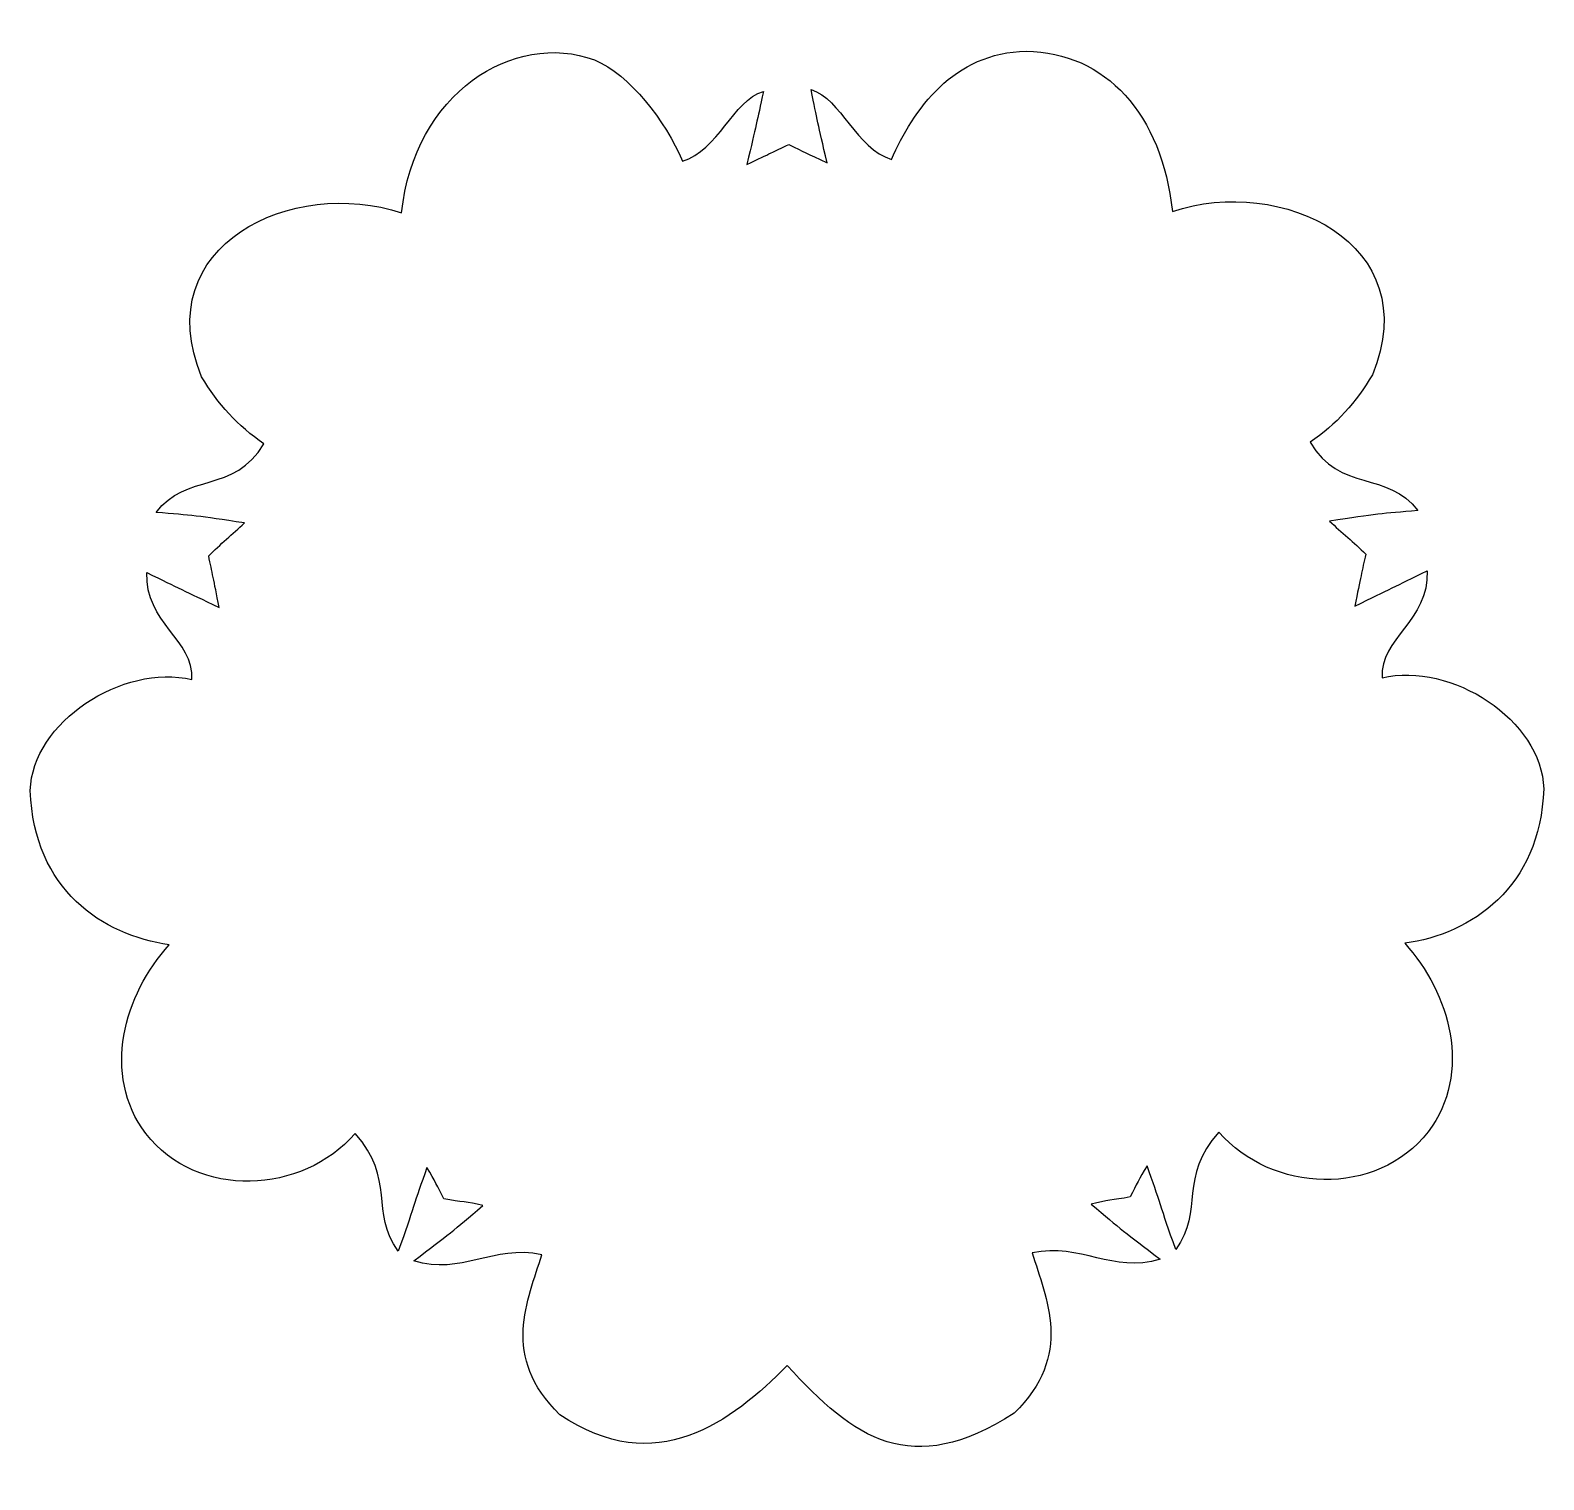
# Model space of a CAD drawing. Header units: centimetres. Extents: x -8.2 to 6.2, y -1.5 to 12.3.
import ezdxf

# ---------------------------------------------------------------- set-up
doc = ezdxf.new("R2010")
doc.units = ezdxf.units.CM
doc.header["$MEASUREMENT"] = 0
doc.layers.add('Layer 1', color=7, linetype='Continuous')

msp = doc.modelspace()

# ---------------------------------------------------------------- linework, layer by layer
at = {"layer": 'Layer 1', "color": 218}
msp.add_open_spline([(1.30155, 12.11414), (0.60835, 12.10254), (0.22571, 11.55774), (0.01889, 11.08495), (0.01889, 11.08495), (-0.31982, 11.18663), (-0.45733, 11.66072), (-0.74646, 11.74927), (-0.74646, 11.74927), (-0.68535, 11.45025), (-0.68207, 11.43487), (-0.5941, 11.05053), (-0.5941, 11.05053), (-0.79217, 11.14574), (-0.80878, 11.15246), (-0.95906, 11.22608), (-0.95906, 11.22608), (-1.10996, 11.15478), (-1.12396, 11.1468), (-1.35591, 11.03676), (-1.35591, 11.03676), (-1.26794, 11.42111), (-1.26112, 11.43304), (-1.20001, 11.73206), (-1.20001, 11.73206), (-1.48913, 11.6435), (-1.63019, 11.16942), (-1.9689, 11.06774), (-1.9689, 11.06774), (-2.13181, 11.45371), (-2.47246, 11.89105), (-2.80511, 12.03153), (-2.80511, 12.03153), (-3.57629, 12.3134), (-4.52406, 11.71362), (-4.64052, 10.57553), (-4.64052, 10.57553), (-5.67197, 10.92239), (-7.05844, 10.27054), (-6.54325, 9.01626), (-6.54325, 9.01626), (-6.39072, 8.76), (-6.19782, 8.54608), (-5.95152, 8.37947), (-5.95152, 8.37947), (-6.23387, 7.89984), (-6.69232, 8.10849), (-6.97552, 7.72547), (-6.97552, 7.72547), (-6.63679, 7.69935), (-6.57622, 7.69256), (-6.13577, 7.62565), (-6.13577, 7.62565), (-6.24828, 7.51907), (-6.36679, 7.42233), (-6.47592, 7.31242), (-6.47592, 7.31242), (-6.44251, 7.15276), (-6.42882, 7.09028), (-6.37671, 6.8202), (-6.37671, 6.8202), (-6.71191, 6.98455), (-6.75812, 7.00124), (-7.0641, 7.15408), (-7.0641, 7.15408), (-7.08321, 6.6728), (-6.61336, 6.51482), (-6.63536, 6.13522), (-6.63536, 6.13522), (-7.29434, 6.29113), (-8.15581, 5.73121), (-8.17314, 5.0785), (-8.17314, 5.0785), (-8.13835, 4.13424), (-7.48657, 3.70235), (-6.8515, 3.61217), (-6.8515, 3.61217), (-7.28003, 3.14003), (-7.49713, 2.37825), (-7.07473, 1.8154), (-7.07473, 1.8154), (-6.58117, 1.18621), (-5.585, 1.23778), (-5.08341, 1.8154), (-5.08341, 1.8154), (-4.69359, 1.38253), (-4.94371, 1.0712), (-4.67239, 0.69672), (-4.67239, 0.69672), (-4.52864, 1.0951), (-4.5215, 1.16328), (-4.39956, 1.49184), (-4.39956, 1.49184), (-4.3254, 1.36301), (-4.29946, 1.3199), (-4.24011, 1.19582), (-4.24011, 1.19582), (-4.06857, 1.16125), (-4.02033, 1.17144), (-3.86807, 1.13042), (-3.86807, 1.13042), (-4.14576, 0.89083), (-4.19655, 0.85598), (-4.52357, 0.60378), (-4.52357, 0.60378), (-4.07386, 0.46281), (-3.77049, 0.76206), (-3.30823, 0.6623), (-3.30823, 0.6623), (-3.43709, 0.23408), (-3.70486, -0.30927), (-3.13461, -0.8591), (-3.13461, -0.8591), (-2.22461, -1.47798), (-1.4994, -0.92569), (-0.97322, -0.39098), (-0.97322, -0.39098), (-0.3365, -1.08927), (0.20606, -1.47413), (1.18463, -0.84534), (1.18463, -0.84534), (1.75488, -0.29551), (1.48711, 0.25128), (1.35825, 0.67951), (1.35825, 0.67951), (1.82051, 0.77928), (2.12388, 0.48003), (2.57359, 0.62099), (2.57359, 0.62099), (2.24657, 0.87319), (2.19578, 0.9046), (1.91809, 1.14419), (1.91809, 1.14419), (2.07035, 1.18521), (2.11859, 1.17846), (2.29013, 1.21303), (2.29013, 1.21303), (2.34948, 1.33711), (2.37542, 1.38022), (2.44958, 1.50905), (2.44958, 1.50905), (2.57152, 1.18049), (2.57866, 1.11231), (2.72241, 0.71393), (2.72241, 0.71393), (2.99373, 1.08841), (2.74361, 1.39629), (3.13343, 1.82917), (3.13343, 1.82917), (3.63501, 1.25155), (4.63118, 1.20342), (5.12475, 1.83261), (5.12475, 1.83261), (5.54716, 2.39547), (5.33005, 3.1538), (4.90152, 3.62594), (4.90152, 3.62594), (5.53659, 3.71613), (6.18837, 4.15145), (6.22316, 5.09571), (6.22316, 5.09571), (6.20583, 5.74842), (5.34436, 6.30834), (4.68538, 6.15243), (4.68538, 6.15243), (4.66337, 6.53203), (5.13323, 6.69001), (5.11412, 7.17129), (5.11412, 7.17129), (4.80813, 7.01845), (4.76193, 6.99831), (4.42673, 6.83397), (4.42673, 6.83397), (4.47885, 7.10405), (4.49607, 7.16997), (4.52948, 7.32963), (4.52948, 7.32963), (4.42034, 7.43954), (4.29829, 7.53628), (4.18578, 7.64286), (4.18578, 7.64286), (4.62623, 7.70977), (4.6868, 7.71656), (5.02553, 7.74268), (5.02553, 7.74268), (4.74233, 8.1257), (4.28387, 7.91361), (4.00153, 8.39324), (4.00153, 8.39324), (4.24782, 8.55984), (4.44073, 8.77721), (4.59326, 9.03347), (4.59326, 9.03347), (5.10844, 10.28775), (3.72198, 10.93616), (2.69053, 10.5893), (2.69053, 10.5893), (2.5959, 11.514), (2.05231, 12.10478), (1.30157, 12.11415), (1.30157, 12.11415), (1.30157, 12.11415), (1.30155, 12.11414), (1.30155, 12.11414)], degree=3, knots=[0, 0, 0, 0, 0.01923077, 0.01923077, 0.01923077, 0.01923077, 0.03846154, 0.03846154, 0.03846154, 0.03846154, 0.05769231, 0.05769231, 0.05769231, 0.05769231, 0.07692308, 0.07692308, 0.07692308, 0.07692308, 0.09615385, 0.09615385, 0.09615385, 0.09615385, 0.11538462, 0.11538462, 0.11538462, 0.11538462, 0.13461538, 0.13461538, 0.13461538, 0.13461538, 0.15384615, 0.15384615, 0.15384615, 0.15384615, 0.17307692, 0.17307692, 0.17307692, 0.17307692, 0.19230769, 0.19230769, 0.19230769, 0.19230769, 0.21153846, 0.21153846, 0.21153846, 0.21153846, 0.23076923, 0.23076923, 0.23076923, 0.23076923, 0.25, 0.25, 0.25, 0.25, 0.26923077, 0.26923077, 0.26923077, 0.26923077, 0.28846154, 0.28846154, 0.28846154, 0.28846154, 0.30769231, 0.30769231, 0.30769231, 0.30769231, 0.32692308, 0.32692308, 0.32692308, 0.32692308, 0.34615385, 0.34615385, 0.34615385, 0.34615385, 0.36538462, 0.36538462, 0.36538462, 0.36538462, 0.38461538, 0.38461538, 0.38461538, 0.38461538, 0.40384615, 0.40384615, 0.40384615, 0.40384615, 0.42307692, 0.42307692, 0.42307692, 0.42307692, 0.44230769, 0.44230769, 0.44230769, 0.44230769, 0.46153846, 0.46153846, 0.46153846, 0.46153846, 0.48076923, 0.48076923, 0.48076923, 0.48076923, 0.5, 0.5, 0.5, 0.5, 0.51923077, 0.51923077, 0.51923077, 0.51923077, 0.53846154, 0.53846154, 0.53846154, 0.53846154, 0.55769231, 0.55769231, 0.55769231, 0.55769231, 0.57692308, 0.57692308, 0.57692308, 0.57692308, 0.59615385, 0.59615385, 0.59615385, 0.59615385, 0.61538462, 0.61538462, 0.61538462, 0.61538462, 0.63461538, 0.63461538, 0.63461538, 0.63461538, 0.65384615, 0.65384615, 0.65384615, 0.65384615, 0.67307692, 0.67307692, 0.67307692, 0.67307692, 0.69230769, 0.69230769, 0.69230769, 0.69230769, 0.71153846, 0.71153846, 0.71153846, 0.71153846, 0.73076923, 0.73076923, 0.73076923, 0.73076923, 0.75, 0.75, 0.75, 0.75, 0.76923077, 0.76923077, 0.76923077, 0.76923077, 0.78846154, 0.78846154, 0.78846154, 0.78846154, 0.80769231, 0.80769231, 0.80769231, 0.80769231, 0.82692308, 0.82692308, 0.82692308, 0.82692308, 0.84615385, 0.84615385, 0.84615385, 0.84615385, 0.86538462, 0.86538462, 0.86538462, 0.86538462, 0.88461538, 0.88461538, 0.88461538, 0.88461538, 0.90384615, 0.90384615, 0.90384615, 0.90384615, 0.92307692, 0.92307692, 0.92307692, 0.92307692, 0.94230769, 0.94230769, 0.94230769, 0.94230769, 0.96153846, 0.96153846, 0.96153846, 0.96153846, 1, 1, 1, 1], dxfattribs=at)

doc.saveas('drawing.dxf')
